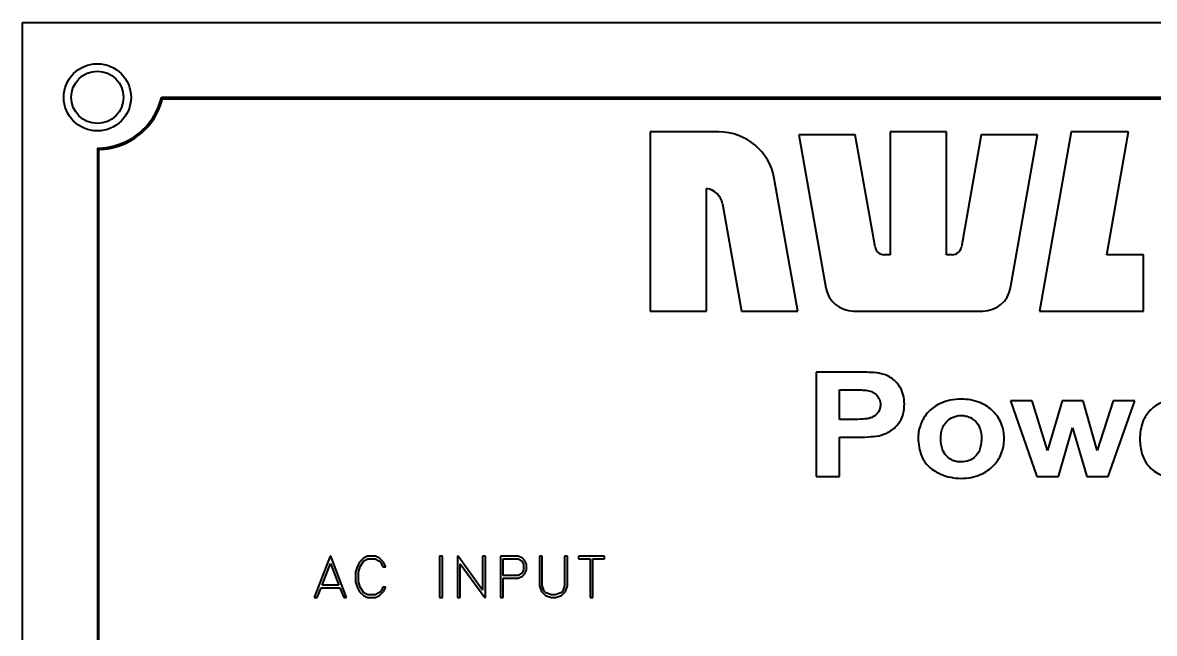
# Model space of a CAD drawing. Header units: millimetres. Extents: x 0 to 5945, y 0 to 4205.
# Drawn here: x 4812.4 to 4888.1, y 2051.3 to 2092.1 of the extents above; entities that cross this region are included whole.
import ezdxf

# ---------------------------------------------------------------- set-up
doc = ezdxf.new("R2010")
doc.units = ezdxf.units.MM
doc.header["$LTSCALE"] = 5
doc.layers.add('가시적인 것(ISO)', color=3, linetype='Continuous', lineweight=40)

msp = doc.modelspace()

# ---------------------------------------------------------------- linework, layer by layer
at = {"layer": '가시적인 것(ISO)'}
for p, q in [((4812.374, 2092.126), (4972.374, 2092.126)), ((4812.374, 1972.126), (4812.374, 2092.126)), ((4963.366, 2087.126), (4821.654, 2087.126)), ((4821.732, 2087.026), (4963.287, 2087.026)), ((4858.951, 2084.807), (4854.357, 2084.807)), ((4854.357, 2084.807), (4854.357, 2072.826)), ((4868.076, 2084.625), (4864.308, 2084.625)), ((4864.308, 2084.625), (4866.114, 2074.383)), ((4869.401, 2077.113), (4868.076, 2084.625)), ((4874.176, 2084.807), (4870.408, 2084.807)), ((4870.408, 2084.807), (4870.408, 2076.594)), ((4874.176, 2076.594), (4874.176, 2084.807)), ((4876.507, 2084.625), (4875.183, 2077.113)), ((4880.275, 2084.625), (4876.507, 2084.625)), ((4878.469, 2074.383), (4880.275, 2084.625)), ((4882.525, 2084.807), (4880.412, 2072.826)), ((4886.351, 2084.807), (4882.525, 2084.807)), ((4884.903, 2076.594), (4886.351, 2084.807)), ((4817.374, 2083.731), (4817.374, 1980.521)), ((4817.474, 1980.62), (4817.474, 2083.632)), ((4864.225, 2072.826), (4862.661, 2081.693)), ((4858.125, 2072.826), (4858.125, 2081.028)), ((4859.192, 2080.001), (4860.457, 2072.826)), ((4870.408, 2076.594), (4870.019, 2076.594)), ((4874.564, 2076.594), (4874.176, 2076.594)), ((4887.366, 2076.594), (4884.903, 2076.594)), ((4887.366, 2072.826), (4887.366, 2076.594)), ((4854.357, 2072.826), (4858.125, 2072.826)), ((4860.457, 2072.826), (4864.225, 2072.826)), ((4867.969, 2072.826), (4876.614, 2072.826)), ((4880.412, 2072.826), (4887.366, 2072.826)), ((4867.962, 2068.739), (4865.471, 2068.739)), ((4865.471, 2068.739), (4865.471, 2061.739)), ((4867.023, 2067.554), (4867.776, 2067.554)), ((4867.023, 2065.564), (4867.023, 2067.554)), ((4879.903, 2066.813), (4878.468, 2066.813)), ((4878.468, 2066.813), (4880.234, 2061.739)), ((4880.949, 2063.489), (4879.903, 2066.813)), ((4881.909, 2066.813), (4880.949, 2063.489)), ((4883.328, 2066.813), (4881.909, 2066.813)), ((4884.262, 2063.489), (4883.328, 2066.813)), ((4885.324, 2066.813), (4884.262, 2063.489)), ((4884.988, 2061.739), (4886.78, 2066.813)), ((4886.78, 2066.813), (4885.324, 2066.813)), ((4867.872, 2065.564), (4867.023, 2065.564)), ((4881.664, 2061.739), (4882.613, 2065.004)), ((4882.613, 2065.004), (4883.574, 2061.739)), ((4867.023, 2061.739), (4867.023, 2064.38)), ((4867.023, 2064.38), (4868.037, 2064.38)), ((4865.471, 2061.739), (4867.023, 2061.739)), ((4880.234, 2061.739), (4881.664, 2061.739)), ((4883.574, 2061.739), (4884.988, 2061.739)), ((4832.948, 2056.424), (4831.885, 2053.641)), ((4832.987, 2056.424), (4832.948, 2056.424)), ((4834.048, 2053.641), (4832.987, 2056.424)), ((4835.444, 2056.424), (4835.174, 2056.289)), ((4835.977, 2056.424), (4835.444, 2056.424)), ((4836.249, 2056.289), (4835.977, 2056.424)), ((4840.266, 2056.424), (4840.266, 2053.641)), ((4840.455, 2056.424), (4840.266, 2056.424)), ((4840.455, 2053.641), (4840.455, 2056.424)), ((4841.501, 2056.424), (4841.457, 2056.424)), ((4841.457, 2056.424), (4841.457, 2053.641)), ((4843.144, 2054.153), (4841.501, 2056.424)), ((4843.333, 2056.424), (4843.144, 2056.424)), ((4843.144, 2056.424), (4843.144, 2054.153)), ((4843.333, 2053.641), (4843.333, 2056.424)), ((4845.536, 2056.424), (4844.333, 2056.424)), ((4844.333, 2056.424), (4844.333, 2053.641)), ((4845.808, 2056.289), (4845.536, 2056.424)), ((4847.136, 2056.424), (4846.947, 2056.424)), ((4846.947, 2056.424), (4846.947, 2054.443)), ((4847.136, 2054.454), (4847.136, 2056.424)), ((4848.824, 2056.424), (4848.635, 2056.424)), ((4848.635, 2056.424), (4848.635, 2054.454)), ((4848.824, 2054.443), (4848.824, 2056.424)), ((4851.308, 2056.424), (4849.566, 2056.424)), ((4849.566, 2056.424), (4849.566, 2056.235)), ((4851.308, 2056.235), (4851.308, 2056.424)), ((4832.405, 2054.477), (4832.966, 2055.921)), ((4832.966, 2055.921), (4833.528, 2054.477)), ((4834.778, 2055.756), (4834.644, 2055.36)), ((4834.908, 2056.025), (4834.778, 2055.756)), ((4834.833, 2055.352), (4834.96, 2055.73)), ((4835.174, 2056.289), (4834.908, 2056.025)), ((4834.96, 2055.73), (4835.211, 2056.113)), ((4835.211, 2056.113), (4835.459, 2056.235)), ((4835.459, 2056.235), (4835.964, 2056.235)), ((4835.964, 2056.235), (4836.21, 2056.108)), ((4836.21, 2056.108), (4836.334, 2055.986)), ((4836.515, 2056.022), (4836.249, 2056.289)), ((4836.334, 2055.986), (4836.471, 2055.714)), ((4836.471, 2055.714), (4836.668, 2055.714)), ((4836.668, 2055.714), (4836.515, 2056.022)), ((4841.646, 2055.911), (4843.289, 2053.641)), ((4841.646, 2053.641), (4841.646, 2055.911)), ((4844.521, 2055.127), (4844.521, 2056.235)), ((4844.521, 2056.235), (4845.521, 2056.235)), ((4845.521, 2056.235), (4845.767, 2056.113)), ((4845.767, 2056.113), (4845.888, 2055.867)), ((4845.945, 2056.154), (4845.808, 2056.289)), ((4845.888, 2055.867), (4845.888, 2055.494)), ((4846.077, 2055.883), (4845.945, 2056.154)), ((4846.077, 2055.479), (4846.077, 2055.883)), ((4849.566, 2056.235), (4850.343, 2056.235)), ((4850.343, 2056.235), (4850.343, 2053.641)), ((4850.532, 2053.641), (4850.532, 2056.235)), ((4850.532, 2056.235), (4851.308, 2056.235)), ((4834.644, 2055.36), (4834.644, 2054.705)), ((4834.833, 2054.713), (4834.833, 2055.352)), ((4845.521, 2055.127), (4844.521, 2055.127)), ((4844.521, 2053.641), (4844.521, 2054.938)), ((4844.521, 2054.938), (4845.536, 2054.938)), ((4845.767, 2055.248), (4845.521, 2055.127)), ((4845.536, 2054.938), (4845.808, 2055.072)), ((4845.888, 2055.494), (4845.767, 2055.248)), ((4845.808, 2055.072), (4845.945, 2055.207)), ((4845.945, 2055.207), (4846.077, 2055.479)), ((4832.079, 2053.641), (4832.335, 2054.288)), ((4832.335, 2054.288), (4833.601, 2054.288)), ((4833.528, 2054.477), (4832.405, 2054.477)), ((4833.601, 2054.288), (4833.857, 2053.641)), ((4834.644, 2054.705), (4834.778, 2054.309)), ((4834.778, 2054.309), (4834.908, 2054.04)), ((4834.96, 2054.335), (4834.833, 2054.713)), ((4835.211, 2053.954), (4834.96, 2054.335)), ((4836.471, 2054.35), (4836.334, 2054.078)), ((4836.668, 2054.35), (4836.471, 2054.35)), ((4836.515, 2054.042), (4836.668, 2054.35)), ((4846.947, 2054.443), (4847.079, 2054.045)), ((4847.263, 2054.076), (4847.136, 2054.454)), ((4848.635, 2054.454), (4848.508, 2054.076)), ((4848.689, 2054.045), (4848.824, 2054.443)), ((4831.885, 2053.641), (4832.079, 2053.641)), ((4833.857, 2053.641), (4834.048, 2053.641)), ((4834.908, 2054.04), (4835.174, 2053.776)), ((4835.174, 2053.776), (4835.444, 2053.641)), ((4835.459, 2053.83), (4835.211, 2053.954)), ((4835.444, 2053.641), (4835.977, 2053.641)), ((4835.964, 2053.83), (4835.459, 2053.83)), ((4836.21, 2053.957), (4835.964, 2053.83)), ((4835.977, 2053.641), (4836.249, 2053.776)), ((4836.334, 2054.078), (4836.21, 2053.957)), ((4836.249, 2053.776), (4836.515, 2054.042)), ((4840.266, 2053.641), (4840.455, 2053.641)), ((4841.457, 2053.641), (4841.646, 2053.641)), ((4843.289, 2053.641), (4843.333, 2053.641)), ((4844.333, 2053.641), (4844.521, 2053.641)), ((4847.079, 2054.045), (4847.351, 2053.776)), ((4847.379, 2053.957), (4847.263, 2054.076)), ((4847.351, 2053.776), (4847.752, 2053.641)), ((4847.76, 2053.83), (4847.379, 2053.957)), ((4847.752, 2053.641), (4848.019, 2053.641)), ((4848.011, 2053.83), (4847.76, 2053.83)), ((4848.389, 2053.957), (4848.011, 2053.83)), ((4848.019, 2053.641), (4848.42, 2053.776)), ((4848.508, 2054.076), (4848.389, 2053.957)), ((4848.42, 2053.776), (4848.689, 2054.045)), ((4850.343, 2053.641), (4850.532, 2053.641))]:
    msp.add_line(p, q, dxfattribs=at)
for radius in [2.25, 1.75]:
    msp.add_circle((4817.374, 2087.126), radius, dxfattribs=at)
for centre, radius, start, end in [((4817.374, 2088.126), 4.395, 270, 346.84836), ((4817.374, 2088.126), 4.495, 271.27475, 345.83507), ((4858.951, 2081.039), 3.768, 10, 90), ((4857.955, 2079.783), 1.256, 10, 82.22205), ((4870.019, 2077.222), 0.628, 190, 270), ((4874.564, 2077.222), 0.628, 270, 350), ((4867.969, 2074.71), 1.884, 190, 270), ((4876.614, 2074.71), 1.884, 270, 350)]:
    msp.add_arc(centre, radius, start, end, dxfattribs=at)
for points, knots in [([(4869.808, 2068.632), (4869.631, 2068.676), (4869.359, 2068.699), (4868.762, 2068.733), (4868.329, 2068.739), (4867.962, 2068.739)], [-0.1780847, -0.1780847, -0.1780847, -0.1780847, -0.1099461, -0.1099461, 0, 0, 0, 0]), ([(4871.361, 2066.583), (4871.361, 2066.794), (4871.34, 2067.006), (4871.241, 2067.396), (4871.17, 2067.573), (4870.9, 2068.013), (4870.679, 2068.201), (4870.316, 2068.463), (4870.072, 2068.57), (4869.808, 2068.632)], [-0.2000104, -0.2000104, -0.2000104, -0.2000104, -0.1655796, -0.1655796, -0.1342777, -0.1342777, -0.081297, -0.081297, 0, 0, 0, 0]), ([(4867.776, 2067.554), (4867.996, 2067.554), (4868.252, 2067.552), (4868.614, 2067.536), (4868.778, 2067.526), (4868.891, 2067.506)], [-0.08812328, -0.08812328, -0.08812328, -0.08812328, -0.03433817, -0.03433817, 0, 0, 0, 0]), ([(4868.891, 2067.506), (4869.011, 2067.486), (4869.128, 2067.451), (4869.377, 2067.326), (4869.466, 2067.244), (4869.593, 2067.115), (4869.652, 2067.027), (4869.741, 2066.811), (4869.76, 2066.687), (4869.76, 2066.562)], [-0.1088946, -0.1088946, -0.1088946, -0.1088946, -0.0918535, -0.0918535, -0.0700858, -0.0700858, -0.0376333, -0.0376333, 0, 0, 0, 0]), ([(4869.76, 2066.562), (4869.76, 2066.47), (4869.749, 2066.379), (4869.697, 2066.205), (4869.659, 2066.125), (4869.552, 2065.969), (4869.469, 2065.875), (4869.221, 2065.713), (4869.108, 2065.676), (4868.848, 2065.593), (4868.419, 2065.564), (4867.872, 2065.564)], [-0.2588024, -0.2588024, -0.2588024, -0.2588024, -0.2355935, -0.2355935, -0.2130825, -0.2130825, -0.1880875, -0.1880875, -0.1642935, -0.1642935, 0, 0, 0, 0]), ([(4869.648, 2064.481), (4869.868, 2064.525), (4870.077, 2064.604), (4870.583, 2064.874), (4870.76, 2065.046), (4870.998, 2065.32), (4871.125, 2065.503), (4871.322, 2066), (4871.361, 2066.293), (4871.361, 2066.583)], [-0.2622572, -0.2622572, -0.2622572, -0.2622572, -0.2223213, -0.2223213, -0.1601584, -0.1601584, -0.0870135, -0.0870135, 0, 0, 0, 0]), ([(4875.16, 2066.925), (4874.917, 2066.925), (4874.675, 2066.903), (4874.21, 2066.809), (4873.991, 2066.74), (4873.495, 2066.518), (4873.242, 2066.35), (4872.734, 2065.837), (4872.57, 2065.514), (4872.353, 2064.983), (4872.289, 2064.671), (4872.289, 2064.348)], [-0.3155724, -0.3155724, -0.3155724, -0.3155724, -0.2712335, -0.2712335, -0.2291536, -0.2291536, -0.1720759, -0.1720759, -0.0970367, -0.0970367, 0, 0, 0, 0]), ([(4878.036, 2064.289), (4878.036, 2064.642), (4877.978, 2064.986), (4877.716, 2065.614), (4877.532, 2065.879), (4877.082, 2066.325), (4876.792, 2066.542), (4876.015, 2066.86), (4875.589, 2066.925), (4875.16, 2066.925)], [-0.5260895, -0.5260895, -0.5260895, -0.5260895, -0.3841071, -0.3841071, -0.2519375, -0.2519375, -0.1289, -0.1289, 0, 0, 0, 0]), ([(4889.677, 2066.925), (4889.47, 2066.925), (4889.264, 2066.906), (4888.871, 2066.824), (4888.688, 2066.764), (4888.176, 2066.523), (4887.951, 2066.322), (4887.601, 2065.964), (4887.44, 2065.711), (4887.177, 2065.05), (4887.122, 2064.641), (4887.122, 2064.236)], [-0.3349005, -0.3349005, -0.3349005, -0.3349005, -0.30229, -0.30229, -0.271663, -0.271663, -0.2131591, -0.2131591, -0.1215584, -0.1215584, 0, 0, 0, 0]), ([(4873.799, 2064.278), (4873.799, 2064.417), (4873.809, 2064.558), (4873.856, 2064.815), (4873.889, 2064.935), (4874.026, 2065.253), (4874.139, 2065.38), (4874.339, 2065.574), (4874.475, 2065.667), (4874.798, 2065.801), (4874.977, 2065.831), (4875.16, 2065.831)], [-0.1781311, -0.1781311, -0.1781311, -0.1781311, -0.1572079, -0.1572079, -0.1386438, -0.1386438, -0.1049381, -0.1049381, -0.0549903, -0.0549903, 0, 0, 0, 0]), ([(4875.16, 2065.831), (4875.269, 2065.831), (4875.378, 2065.82), (4875.587, 2065.774), (4875.684, 2065.739), (4875.954, 2065.604), (4876.071, 2065.493), (4876.253, 2065.304), (4876.341, 2065.16), (4876.49, 2064.774), (4876.52, 2064.526), (4876.52, 2064.284)], [-0.1809217, -0.1809217, -0.1809217, -0.1809217, -0.1657519, -0.1657519, -0.1513331, -0.1513331, -0.1238768, -0.1238768, -0.072665, -0.072665, 0, 0, 0, 0]), ([(4868.037, 2064.38), (4868.34, 2064.38), (4868.663, 2064.386), (4869.185, 2064.419), (4869.431, 2064.442), (4869.648, 2064.481)], [-0.1576325, -0.1576325, -0.1576325, -0.1576325, -0.0663262, -0.0663262, 0, 0, 0, 0]), ([(4872.289, 2064.348), (4872.289, 2064.132), (4872.306, 2063.914), (4872.381, 2063.508), (4872.436, 2063.319), (4872.628, 2062.87), (4872.789, 2062.629), (4873.268, 2062.154), (4873.568, 2061.999), (4874.242, 2061.716), (4874.695, 2061.627), (4875.165, 2061.627)], [-0.3625722, -0.3625722, -0.3625722, -0.3625722, -0.318646, -0.318646, -0.2786485, -0.2786485, -0.219315, -0.219315, -0.1410946, -0.1410946, 0, 0, 0, 0]), ([(4875.16, 2062.721), (4875.049, 2062.721), (4874.939, 2062.732), (4874.728, 2062.78), (4874.629, 2062.816), (4874.359, 2062.955), (4874.243, 2063.066), (4874.065, 2063.252), (4873.978, 2063.396), (4873.83, 2063.783), (4873.799, 2064.034), (4873.799, 2064.278)], [-0.1792226, -0.1792226, -0.1792226, -0.1792226, -0.164505, -0.164505, -0.1504565, -0.1504565, -0.1242719, -0.1242719, -0.073251, -0.073251, 0, 0, 0, 0]), ([(4876.52, 2064.284), (4876.52, 2064.142), (4876.51, 2063.999), (4876.464, 2063.737), (4876.43, 2063.616), (4876.294, 2063.296), (4876.183, 2063.17), (4875.983, 2062.976), (4875.848, 2062.885), (4875.525, 2062.751), (4875.344, 2062.721), (4875.16, 2062.721)], [-0.1792993, -0.1792993, -0.1792993, -0.1792993, -0.1577984, -0.1577984, -0.1388149, -0.1388149, -0.1050364, -0.1050364, -0.0553427, -0.0553427, 0, 0, 0, 0]), ([(4875.165, 2061.627), (4875.391, 2061.627), (4875.616, 2061.646), (4876.045, 2061.729), (4876.247, 2061.789), (4876.796, 2062.028), (4877.089, 2062.244), (4877.546, 2062.715), (4877.722, 2062.974), (4877.978, 2063.592), (4878.036, 2063.937), (4878.036, 2064.289)], [-0.4176186, -0.4176186, -0.4176186, -0.4176186, -0.3583268, -0.3583268, -0.3027154, -0.3027154, -0.2008275, -0.2008275, -0.1057323, -0.1057323, 0, 0, 0, 0]), ([(4887.122, 2064.236), (4887.122, 2063.91), (4887.161, 2063.585), (4887.349, 2062.988), (4887.485, 2062.726), (4887.671, 2062.491)], [-0.1876421, -0.1876421, -0.1876421, -0.1876421, -0.0899445, -0.0899445, 0, 0, 0, 0]), ([(4887.671, 2062.491), (4887.787, 2062.348), (4887.919, 2062.222), (4888.219, 2062.002), (4888.384, 2061.913), (4888.956, 2061.683), (4889.394, 2061.627), (4889.821, 2061.627)], [-0.2398761, -0.2398761, -0.2398761, -0.2398761, -0.1846798, -0.1846798, -0.1283539, -0.1283539, 0, 0, 0, 0])]:
    msp.add_open_spline(points, degree=3, knots=knots, dxfattribs=at)

doc.saveas('drawing.dxf')
